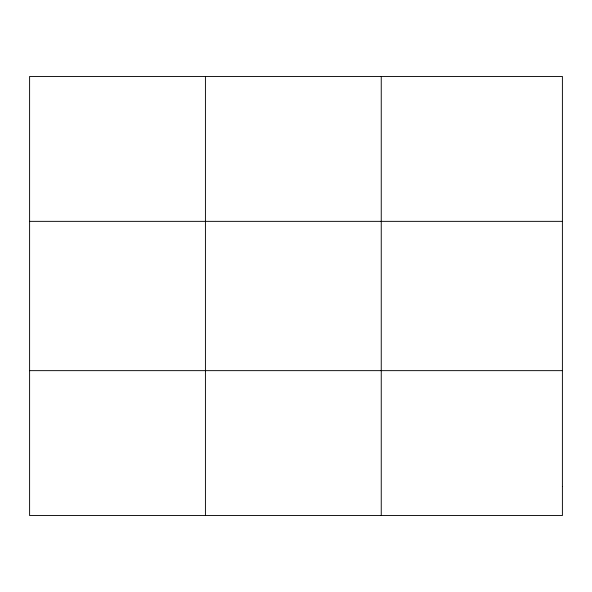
<?xml version="1.0" encoding="UTF-8"?>
<svg xmlns="http://www.w3.org/2000/svg" width="592" height="592" viewBox="0 0 592 592"><rect width="100%" height="100%" fill="white"/><g stroke="black" fill="none" stroke-linecap="round" stroke-linejoin="round"><path stroke-width="0.89" d="M205.424 76.449L205.424 515.551M381.248 76.449L381.248 515.551M29.6 221.356L562.4 221.356M29.6 370.644L562.4 370.644M562.4 486.565L562.4 515.551L29.6 515.551L29.6 76.449L562.4 76.449L562.4 486.565"/></g></svg>
